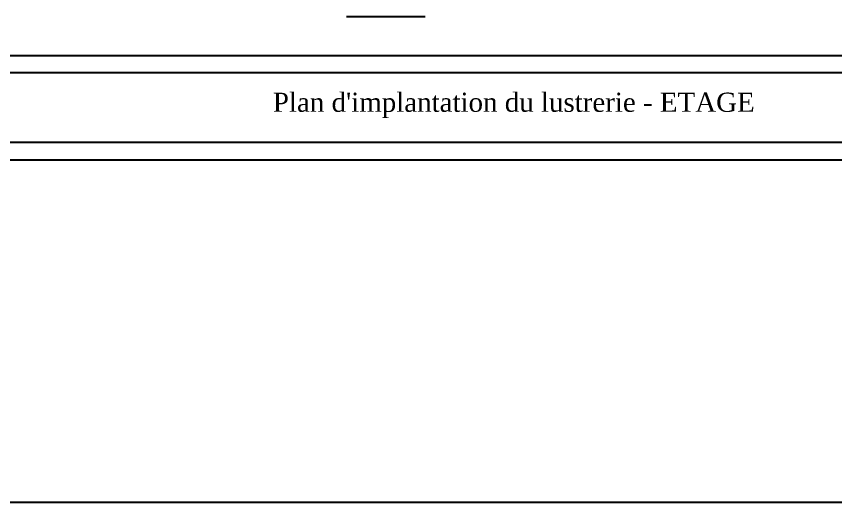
# Model space of a CAD drawing. Header units: millimetres. Extents: x 31778 to 54642, y 18502 to 28743.
# Drawn here: x 50602 to 52891, y 18502 to 19860 of the extents above; entities that cross this region are included whole.
import ezdxf

# ---------------------------------------------------------------- set-up
doc = ezdxf.new("R2010")
doc.units = ezdxf.units.MM
doc.layers.add('Plan Archi', color=8, linetype='Continuous')
doc.layers.add('TEXTE', color=7, linetype='Continuous')
doc.styles.add('CARTOUCHE', font='verdana.ttf')

msp = doc.modelspace()

# ---------------------------------------------------------------- linework, layer by layer
at = {"color": 3}
msp.add_lwpolyline([(31777.707, 23840.818), (54642.2, 23840.818), (54642.2, 18501.955), (31777.707, 18501.955)], close=True, dxfattribs=at)
msp.add_lwpolyline([(54270.976, 22511.363), (54270.976, 19458.248), (49994.626, 19458.248), (49994.626, 22511.363)], close=True)
for points in [[(54221.251, 19749.71), (50044.351, 19749.71)], [(50320.822, 19703.81), (53599.705, 19703.81)], [(53599.705, 19507.973), (50320.822, 19507.973)], [(53599.705, 19507.973), (50324.85, 19507.973)]]:
    msp.add_lwpolyline(points)
at = {"layer": 'Plan Archi'}
msp.add_lwpolyline([(51524.293, 19860.191), (51744.293, 19860.191)], dxfattribs=at)

# ---------------------------------------------------------------- texts
at = {"layer": 'TEXTE', "insert": (51318.739, 19647.145), "char_height": 53.55, "width": 1529.9235, "attachment_point": 1, "style": 'CARTOUCHE'}
msp.add_mtext("{\\fTimes New Roman|b0|i0|c0|p18;Plan d'implantation du lustrerie - ETAGE}", dxfattribs=at)

doc.saveas('drawing.dxf')
